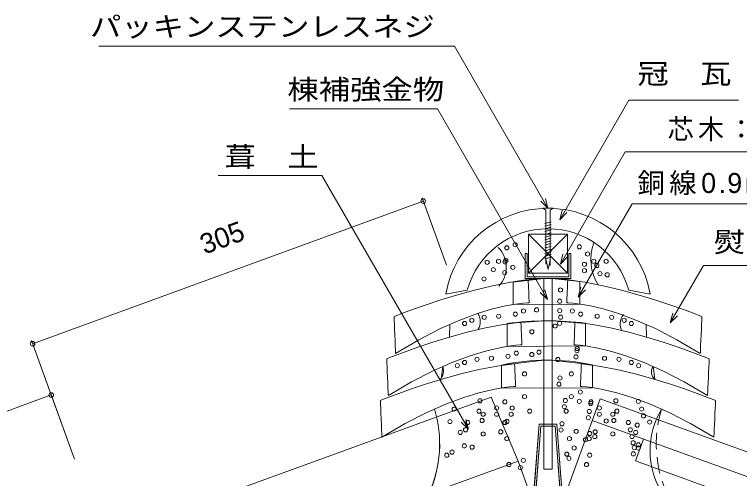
# Model space of a CAD drawing. Units: millimetres, scale not verified. Extents: x -770 to 770, y -447 to 453.
# Drawn here: x -368 to 164, y 112 to 453 of the extents above; entities that cross this region are included whole.
import ezdxf
from ezdxf.enums import TextEntityAlignment as Align

# ---------------------------------------------------------------- set-up
doc = ezdxf.new("R2010")
doc.units = ezdxf.units.MM
doc.header["$LTSCALE"] = 10
doc.linetypes.add('DASHED1', pattern=[1.8, 1.2, -0.6])
for name, color, linetype, lineweight in [('0-0_LAYER001', 1, 'Continuous', 18), ('0-1_LAYER002', 7, 'Continuous', 18), ('0-2_LAYER003', 2, 'Continuous', 18), ('0-4_LAYER005', 4, 'Continuous', 18), ('0-5_LAYER006', 2, 'Continuous', 18), ('0-7_LAYER009', 2, 'Continuous', 18)]:
    doc.layers.add(name, color=color, linetype=linetype, lineweight=lineweight)
doc.styles.add('2', font='')
doc.styles.get('2').set_extended_font_data('2')

msp = doc.modelspace()

# ---------------------------------------------------------------- linework, layer by layer
at = {"layer": '0-0_LAYER001', "color": 2}
for p, q in [((-68.2, 315.72), (-354.7, 211.1)), ((-69.06, 318.07), (-51.05, 268.75)), ((-2.3, 239.84), (46.62, 240.24)), ((-48.65, 225.22), (-48.99, 215.97)), ((95.31, 225.22), (95.65, 215.97)), ((-355.56, 213.45), (-337.55, 164.13)), ((-6.67, 209.14), (50.89, 209.49)), ((-53.84, 194.4), (-55.04, 185.07)), ((100.5, 194.4), (101.7, 185.07)), ((-341.84, 175.87), (-323.83, 126.56)), ((-10.84, 178.65), (55.94, 178.87)), ((-561.72, 92.92), (-340.98, 173.53)), ((29.87, 152.05), (16.79, 152.05)), ((18.05, 150.69), (28.61, 150.69)), ((93.37, 141.18), (87.58, 125.2)), ((261.48, 62.1), (87.58, 125.2))]:
    msp.add_line(p, q, dxfattribs=at)
at = {"layer": '0-0_LAYER001', "color": 3}
for p, q in [((8.84, 257.75), (-4.07, 256.15)), ((37.82, 257.75), (50.73, 256.15)), ((3.5, 226.87), (-9.4, 225.27)), ((43.16, 226.87), (56.07, 225.27)), ((-1.16, 196.29), (-14.07, 194.69)), ((47.82, 196.29), (60.73, 194.69))]:
    msp.add_line(p, q, dxfattribs=at)
at = {"layer": '0-0_LAYER001', "color": 4}
for p, q in [((-293.67, 71.96), (-18.25, 171.89)), ((1.44, 125.01), (-18.25, 171.89)), ((61.57, 170.8), (35.03, 97.64)), ((329.48, 73.6), (61.57, 170.8)), ((320.63, 58.73), (55.77, 154.82)), ((-276.35, 24.23), (1.44, 125.01)), ((11.78, 96.68), (1.44, 125.01))]:
    msp.add_line(p, q, dxfattribs=at)
at = {"layer": '0-0_LAYER001', "color": 2}
for points in [[(23.34, 310.44), (-45.28, 429.31), (-249.98, 429.31)], [(31.92, 301.93), (82.57, 389.65), (123.07, 389.65)], [(23.01, 243.46), (-57.79, 383.41), (-149.47, 383.41)], [(32.41, 269.5), (79.99, 351.93), (266.28, 351.93)], [(-35.03, 148.39), (-142.43, 334.41), (-218.55, 334.41)], [(21.4, 317.69), (23.34, 310.44), (18.04, 315.75)], [(37.23, 307.23), (31.92, 301.93), (33.86, 309.17)], [(45.55, 245.23), (85.03, 313.62), (161.53, 313.62)], [(37.71, 274.81), (32.41, 269.5), (34.35, 276.75)], [(113, 226.32), (137.29, 268.37), (251.29, 268.37)], [(21.07, 250.7), (23.01, 243.46), (17.71, 248.76)], [(50.86, 250.54), (45.55, 245.23), (47.49, 252.48)], [(118.31, 231.62), (113, 226.32), (114.95, 233.56)], [(-36.97, 155.64), (-35.03, 148.39), (-40.33, 153.7)]]:
    msp.add_lwpolyline(points, dxfattribs=at)
at = {"layer": '0-0_LAYER001', "color": 3}
for points in [[(8.84, 257.75), (8.86, 257.28), (8.91, 256.02), (8.99, 254.16), (9.09, 251.9), (9.2, 249.44), (9.3, 246.98), (9.4, 244.72), (9.48, 242.86), (9.54, 241.59), (9.56, 241.13), (8.41, 241.1), (5.04, 240.86), (-0.43, 240.18), (-7.91, 238.83), (-17.26, 236.59), (-28.39, 233.22), (-41.19, 228.5), (-55.53, 222.19), (-71.31, 214.08), (-88.42, 203.93), (-88.45, 204.69), (-88.54, 206.74), (-88.67, 209.77), (-88.83, 213.45), (-89, 217.46), (-89.17, 221.46), (-89.33, 225.14), (-89.46, 228.17), (-89.55, 230.22), (-89.58, 230.98), (-87.94, 231.64), (-83.31, 233.44), (-76.13, 236.12), (-66.84, 239.42), (-55.86, 243.08), (-43.65, 246.85), (-30.64, 250.46), (-17.26, 253.65), (-3.96, 256.17)], [(37.82, 257.75), (37.8, 257.28), (37.75, 256.02), (37.67, 254.16), (37.57, 251.9), (37.46, 249.44), (37.36, 246.98), (37.26, 244.72), (37.18, 242.86), (37.13, 241.59), (37.11, 241.13), (38.25, 241.1), (41.62, 240.86), (47.1, 240.18), (54.57, 238.83), (63.93, 236.59), (75.06, 233.22), (87.85, 228.5), (102.19, 222.19), (117.97, 214.08), (135.08, 203.93), (135.11, 204.69), (135.2, 206.74), (135.33, 209.77), (135.49, 213.45), (135.66, 217.46), (135.83, 221.46), (135.99, 225.14), (136.12, 228.17), (136.21, 230.22), (136.24, 230.98), (134.6, 231.64), (129.97, 233.44), (122.79, 236.12), (113.5, 239.42), (102.53, 243.08), (90.31, 246.85), (77.3, 250.46), (63.92, 253.65), (50.62, 256.17)], [(3.5, 226.87), (3.52, 226.4), (3.58, 225.14), (3.66, 223.28), (3.76, 221.02), (3.86, 218.56), (3.97, 216.1), (4.06, 213.84), (4.14, 211.98), (4.2, 210.71), (4.22, 210.25), (3.07, 210.22), (-0.3, 209.98), (-5.77, 209.3), (-13.24, 207.95), (-22.6, 205.71), (-33.73, 202.34), (-46.52, 197.61), (-60.87, 191.31), (-76.65, 183.2), (-93.75, 173.05), (-93.79, 173.81), (-93.87, 175.86), (-94, 178.89), (-94.16, 182.57), (-94.34, 186.57), (-94.51, 190.58), (-94.67, 194.26), (-94.8, 197.29), (-94.89, 199.34), (-94.92, 200.1), (-93.28, 200.76), (-88.65, 202.56), (-81.47, 205.24), (-72.17, 208.54), (-61.2, 212.2), (-48.99, 215.97), (-35.98, 219.58), (-22.6, 222.77), (-9.29, 225.29)], [(43.16, 226.87), (43.14, 226.4), (43.08, 225.14), (43, 223.28), (42.91, 221.02), (42.8, 218.56), (42.69, 216.1), (42.6, 213.84), (42.52, 211.98), (42.46, 210.71), (42.44, 210.25), (43.59, 210.22), (46.96, 209.98), (52.43, 209.3), (59.91, 207.95), (69.26, 205.71), (80.39, 202.34), (93.19, 197.61), (107.53, 191.31), (123.31, 183.2), (140.41, 173.05), (140.45, 173.81), (140.54, 175.86), (140.67, 178.89), (140.82, 182.57), (141, 186.57), (141.17, 190.58), (141.33, 194.26), (141.46, 197.29), (141.55, 199.34), (141.58, 200.1), (139.94, 200.76), (135.31, 202.56), (128.13, 205.24), (118.83, 208.54), (107.86, 212.2), (95.65, 215.97), (82.64, 219.58), (69.26, 222.77), (55.95, 225.29)], [(-1.16, 196.29), (-1.14, 195.83), (-1.09, 194.56), (-1.01, 192.7), (-0.91, 190.44), (-0.8, 187.98), (-0.7, 185.52), (-0.6, 183.26), (-0.52, 181.4), (-0.46, 180.14), (-0.44, 179.67), (-1.59, 179.64), (-4.96, 179.4), (-10.43, 178.72), (-17.91, 177.37), (-27.26, 175.13), (-38.39, 171.76), (-51.19, 167.04), (-65.53, 160.74), (-81.31, 152.63), (-98.42, 142.48), (-98.45, 143.23), (-98.54, 145.29), (-98.67, 148.32), (-98.83, 152), (-99, 156), (-99.17, 160), (-99.33, 163.68), (-99.46, 166.71), (-99.55, 168.77), (-99.58, 169.52), (-97.94, 170.18), (-93.31, 171.98), (-86.13, 174.66), (-76.84, 177.96), (-65.86, 181.63), (-53.65, 185.4), (-40.64, 189.01), (-27.26, 192.2), (-13.96, 194.71)], [(47.82, 196.29), (47.8, 195.83), (47.75, 194.56), (47.67, 192.7), (47.57, 190.44), (47.46, 187.98), (47.36, 185.52), (47.26, 183.26), (47.18, 181.4), (47.13, 180.14), (47.11, 179.67), (48.25, 179.64), (51.62, 179.4), (57.1, 178.72), (64.57, 177.37), (73.93, 175.13), (85.06, 171.76), (97.85, 167.04), (112.19, 160.74), (127.97, 152.63), (145.08, 142.48), (145.11, 143.23), (145.2, 145.29), (145.33, 148.32), (145.49, 152), (145.66, 156), (145.83, 160), (145.99, 163.68), (146.12, 166.71), (146.21, 168.77), (146.24, 169.52), (144.6, 170.18), (139.97, 171.98), (132.79, 174.66), (123.5, 177.96), (112.53, 181.63), (100.31, 185.4), (87.3, 189.01), (73.92, 192.2), (60.62, 194.71)]]:
    msp.add_lwpolyline(points, dxfattribs=at)
at = {"layer": '0-0_LAYER001', "color": 2}
for centre in [(-68.2, 315.72), (-354.7, 211.1), (-340.98, 173.53)]:
    msp.add_circle(centre, 1.7, dxfattribs=at)
msp.add_arc((-143.94, 137.62), 87.83, 335.2897, 17.0821, dxfattribs=at)
at = {"layer": '0-0_LAYER001', "color": 2, "linetype": 'DASHED1'}
msp.add_arc((190.6, 137.62), 87.83, 162.9179, 204.7103, dxfattribs=at)
at = {"layer": '0-1_LAYER002'}
for p, q in [((-218.55, 334.41), (-142.43, 334.41)), ((-354.7, 211.1), (-68.2, 315.72)), ((-68.79, 317.32), (-51.05, 268.75)), ((9.01, 291.4), (37.65, 291.4)), ((6.63, 277.29), (6.63, 258.88)), ((32.41, 269.5), (34.35, 276.75)), ((21.73, 273.5), (23.52, 265.58)), ((23.52, 265.58), (24.92, 272.6)), ((32.41, 269.5), (37.65, 274.75)), ((137.29, 268.37), (251.29, 268.37)), ((-2.3, 256.37), (-2.3, 239.84)), ((45.55, 245.23), (47.49, 252.48)), ((45.55, 245.23), (50.86, 250.54)), ((23.01, 243.46), (17.71, 248.76)), ((113, 226.32), (118.31, 231.62)), ((-323.83, 126.56), (-355.28, 212.7)), ((-561.72, 92.92), (-340.98, 173.53)), ((-35.03, 148.39), (-40.33, 153.7))]:
    msp.add_line(p, q, dxfattribs=at)
at = {"layer": '0-1_LAYER002', "color": 2}
for p, q in [((19.5, 310.44), (27.16, 310.44)), ((21.74, 309.07), (19.5, 310.44)), ((21.74, 309.03), (21.73, 269.36)), ((24.93, 309.07), (24.92, 268.46)), ((24.93, 309.07), (27.16, 310.44)), ((21.07, 299.3), (25.59, 300.51)), ((21.07, 297.3), (25.59, 298.51)), ((21.07, 295.3), (25.59, 296.52)), ((21.07, 293.31), (25.59, 294.52)), ((21.07, 291.31), (25.59, 292.52)), ((9.01, 262.77), (9.01, 291.4)), ((9.01, 262.77), (37.65, 291.4)), ((9.01, 291.4), (37.65, 291.4)), ((9.01, 291.4), (37.65, 262.77)), ((21.07, 289.31), (25.59, 290.52)), ((21.07, 287.31), (25.59, 288.52)), ((21.07, 285.31), (25.59, 286.53)), ((21.07, 283.32), (25.59, 284.53)), ((21.07, 281.32), (25.59, 282.53)), ((6.63, 258.88), (6.63, 277.29)), ((6.63, 277.29), (7.99, 277.29)), ((7.99, 260.24), (7.99, 277.29)), ((21.07, 279.32), (25.59, 280.53)), ((21.07, 277.32), (25.59, 278.53)), ((21.07, 275.32), (25.59, 276.54)), ((40.04, 258.88), (40.04, 277.29)), ((21.07, 273.33), (25.59, 274.54)), ((21.73, 273.5), (23.52, 265.58)), ((23.52, 265.58), (24.92, 272.6)), ((40.04, 258.88), (6.63, 258.88)), ((38.67, 260.24), (7.99, 260.24)), ((20.26, 258.88), (20.26, 119.21)), ((26.4, 258.88), (26.4, 119.21)), ((16.79, 152.05), (12.36, 94.02)), ((18.05, 150.69), (13.59, 92.22)), ((28.61, 150.69), (33.06, 92.36)), ((29.87, 152.05), (34.28, 94.3)), ((20.26, 119.21), (26.4, 119.21))]:
    msp.add_line(p, q, dxfattribs=at)
at = {"layer": '0-1_LAYER002'}
for points in [[(23.34, 310.44), (-45.28, 429.31), (-249.98, 429.31)], [(31.92, 301.93), (82.57, 389.65), (123.07, 389.65)], [(-149.47, 383.41), (-57.79, 383.41), (23.01, 243.46), (21.07, 250.7)], [(32.41, 269.5), (79.99, 351.93), (266.28, 351.93)], [(-142.43, 334.41), (-35.03, 148.39), (-36.97, 155.64)], [(21.4, 317.69), (23.34, 310.44), (18.04, 315.75)], [(21.73, 273.5), (21.74, 309.03), (19.5, 310.44), (27.16, 310.44), (24.93, 309.07), (24.92, 272.6)], [(33.86, 309.17), (31.92, 301.93), (37.23, 307.23)], [(161.53, 313.62), (85.03, 313.62), (45.55, 245.23)], [(9.01, 262.77), (9.01, 291.4), (37.65, 262.77)], [(38.67, 277.29), (40.04, 277.29), (40.04, 258.88), (6.63, 258.88)], [(6.63, 277.29), (7.99, 277.29), (7.99, 260.24), (38.67, 260.24), (38.67, 277.29)], [(137.29, 268.37), (113, 226.32), (114.95, 233.56)], [(-2.3, 256.37), (20.26, 258.88), (26.4, 258.88), (46.62, 256.85)], [(46.62, 256.66), (46.62, 240.24), (-2.3, 239.84)], [(113.33, 56.77), (113.33, 58.96), (34.28, 94.3), (29.87, 152.05), (16.79, 152.05), (12.36, 94.02)], [(13.59, 92.22), (18.05, 150.69), (28.61, 150.69), (33.06, 92.36)]]:
    msp.add_lwpolyline(points, dxfattribs=at)
at = {"layer": '0-1_LAYER002', "color": 2}
for points in [[(37.65, 291.4), (37.65, 262.77), (9.01, 262.77)], [(38.67, 260.24), (38.67, 277.29), (40.04, 277.29)]]:
    msp.add_lwpolyline(points, dxfattribs=at)
at = {"layer": '0-1_LAYER002'}
for points in [[(9.01, 262.77), (37.65, 262.77), (37.65, 291.4)], [(20.26, 119.21), (26.4, 119.21), (26.4, 258.88), (20.26, 258.88)], [(50.89, 209.49), (-6.67, 209.14), (-6.67, 225.98), (20.26, 227.89), (26.4, 227.88), (50.89, 225.91)], [(-10.84, 195.45), (20.26, 199.12), (26.4, 199.1), (55.94, 195.58), (55.94, 178.87), (-10.84, 178.65)]]:
    msp.add_lwpolyline(points, close=True, dxfattribs=at)
for centre, radius, start, end in [((89.91, 272.89), 35.19, 159.8059, 212.0063), ((-27.84, 267.23), 20.59, 317.4781, 44.4003), ((-36.84, 227.28), 10.55, 328.2442, 34.8945), ((87.26, 225.71), 10.89, 141.2947, 209.7941), ((-62.65, 191.24), 9.36, 315.4621, 19.7171), ((105.89, 190.35), 6.74, 143.0861, 231.567), ((-143.72, 137.61), 87.64, 335.5045, 17.1318), ((157.69, 132.78), 59.48, 149.2419, 211.6686)]:
    msp.add_arc(centre, radius, start, end, dxfattribs=at)
at = {"layer": '0-2_LAYER003', "color": 7}
for p, q in [((-249.98, 429.31), (-306.02, 429.31)), ((123.07, 389.65), (163, 389.65)), ((-149.47, 383.41), (-166.14, 383.41)), ((161.53, 313.62), (210.72, 313.62))]:
    msp.add_line(p, q, dxfattribs=at)
at = {"layer": '0-2_LAYER003'}
for centre, radius, start, end in [((22.93, 123.91), 135.03, 79.8964, 100.7681), ((22.95, -0.82), 228.73, 82.9842, 97.441), ((22.86, 43.58), 155.56, 77.7239, 102.511)]:
    msp.add_arc(centre, radius, start, end, dxfattribs=at)
at = {"layer": '0-4_LAYER005'}
for p, q in [((-51.67, 247.44), (-35.92, 250.44)), ((82.58, 250.44), (98.33, 247.44))]:
    msp.add_line(p, q, dxfattribs=at)
for centre, radius, start, end in [((23.33, 234.3), 76.14, 9.9395, 170.0605), ((23.33, 233.94), 61.5, 15.5627, 164.4373)]:
    msp.add_arc(centre, radius, start, end, dxfattribs=at)
at = {"layer": '0-5_LAYER006'}
for centre in [(-6.85, 281.42), (-0.78, 283.7), (46.29, 282.18), (52.36, 276.87), (-21.27, 270.8), (-12.92, 271.56), (-8.19, 271.12), (-7.61, 272.31), (56.92, 271.56), (66.03, 271.56), (-16.72, 265.48), (-2.4, 267.11), (50.09, 269.28), (50.09, 264.72), (59.2, 268.52), (-8.37, 263.2), (61.47, 262.45), (66.79, 261.69), (-23.55, 258.65), (32.5, 250.5), (31.94, 242.29), (-0.64, 232.79), (5.43, 235.07), (14.96, 235.94), (31.94, 235.38), (41.23, 235.07), (47.3, 232.79), (-32.52, 228.24), (-23.41, 230.51), (-12.79, 231.27), (32.62, 230.57), (59.45, 231.27), (70.08, 230.51), (79.18, 228.24), (-37.84, 225.96), (28.61, 224.06), (31.86, 226.02), (84.5, 225.96), (11.51, 219.89), (44.64, 206.03), (44.77, 207.56), (-5.98, 201.91), (0.1, 204.19), (11.51, 203.19), (16.8, 204.95), (43.88, 201.47), (-37.86, 197.36), (-28.75, 199.63), (-18.12, 200.39), (30.62, 199.52), (64.78, 200.39), (75.41, 199.63), (84.52, 197.36), (-43.18, 195.08), (89.84, 195.08), (6.17, 189.01), (32.12, 185.99), (40.49, 189.01), (31.36, 181.44), (47.05, 175.67), (-26.48, 169.27), (6.17, 172.3), (36.13, 169.46), (40.49, 172.3), (46.29, 168.84), (73.14, 169.27), (89.56, 168.84), (-14.33, 163.95), (-8.26, 168.51), (-2.94, 163.95), (35.37, 164.91), (54.64, 167.32), (54.92, 168.51), (60.99, 163.95), (-45.45, 163.19), (-27.23, 161.68), (-24.2, 159.4), (-14.33, 159.4), (-3.7, 159.4), (9.96, 161.68), (36.7, 161.68), (53.66, 161.45), (60.99, 159.4), (70.86, 159.4), (73.89, 161.68), (92.11, 163.19), (93.36, 158.21), (-48.5, 154.03), (-35.59, 153.33), (-24.96, 154.84), (-8.26, 153.33), (-6.74, 154.08), (52.9, 156.89), (66.03, 154.42), (71.62, 154.84), (82.25, 153.33), (97.91, 153.66), (-37.1, 148.01), (32.86, 147.88), (33.62, 152.43), (83.76, 148.01), (88.8, 151.38), (-41.01, 146.06), (-24.2, 144.98), (-11.29, 146.49), (44.01, 146.82), (53.88, 145.31), (57.68, 143.03), (57.95, 146.49), (70.86, 144.98), (85.01, 143.03), (87.67, 146.06), (-6.85, 141.51), (39.09, 141.51), (50.85, 140.75), (53.51, 141.51), (85.77, 138.47), (89.56, 136.95), (-47.09, 131.64), (-37.98, 136.2), (-32.3, 135.31), (42.5, 134.68), (86.72, 134.9), (89.56, 134.68), (-50.88, 129.36), (37.18, 130.12), (38.7, 127.09), (53.88, 129.36), (85.96, 130.35), (-5.33, 122.53), (5.3, 125.57), (51.61, 122.53), (3.02, 120.25)]:
    msp.add_circle(centre, 1.52, dxfattribs=at)
at = {"layer": '0-7_LAYER009'}
for p, q in [((-2.3, 256.57), (-2.3, 239.84)), ((46.62, 256.85), (46.62, 240.24)), ((-6.67, 225.98), (-6.67, 209.14)), ((50.89, 226.19), (50.89, 209.49)), ((-10.84, 195.45), (-10.84, 178.65)), ((55.94, 195.58), (55.94, 178.87))]:
    msp.add_line(p, q, dxfattribs=at)

# ---------------------------------------------------------------- texts
at = {"layer": '0-0_LAYER001', "color": 7, "style": '2', "width": 1.15}
for s, p in [('パッキンステンレスネジ\u3000', (-312.6, 431.95)), ('冠\u3000瓦', (88.94, 397.4)), ('棟補強金物', (-167.78, 385.88)), ('葺\u3000土', (-213.86, 336.51)), ('熨斗瓦３段積み', (144.89, 273.97))]:
    msp.add_text(s, height=14.66, dxfattribs=at).set_placement(p, align=Align.BOTTOM_LEFT)
at = {"layer": '0-0_LAYER001', "color": 7, "style": '2'}
msp.add_text('305', height=14.66, rotation=20.061, dxfattribs=at).set_placement((-227.03, 272.32), align=Align.BOTTOM_LEFT)
at = {"layer": '0-0_LAYER001', "color": 7, "char_height": 14.66, "attachment_point": 7, "style": '2'}
for s, insert in [('\\T1.17;\\W0.95;\u3000芯木：40x30以上', (88.94, 359.55)), ('\\T1.17;銅線0.9ｍｍ', (88.94, 320.05))]:
    msp.add_mtext(s, dxfattribs=dict(at, insert=insert))

doc.saveas('drawing.dxf')
